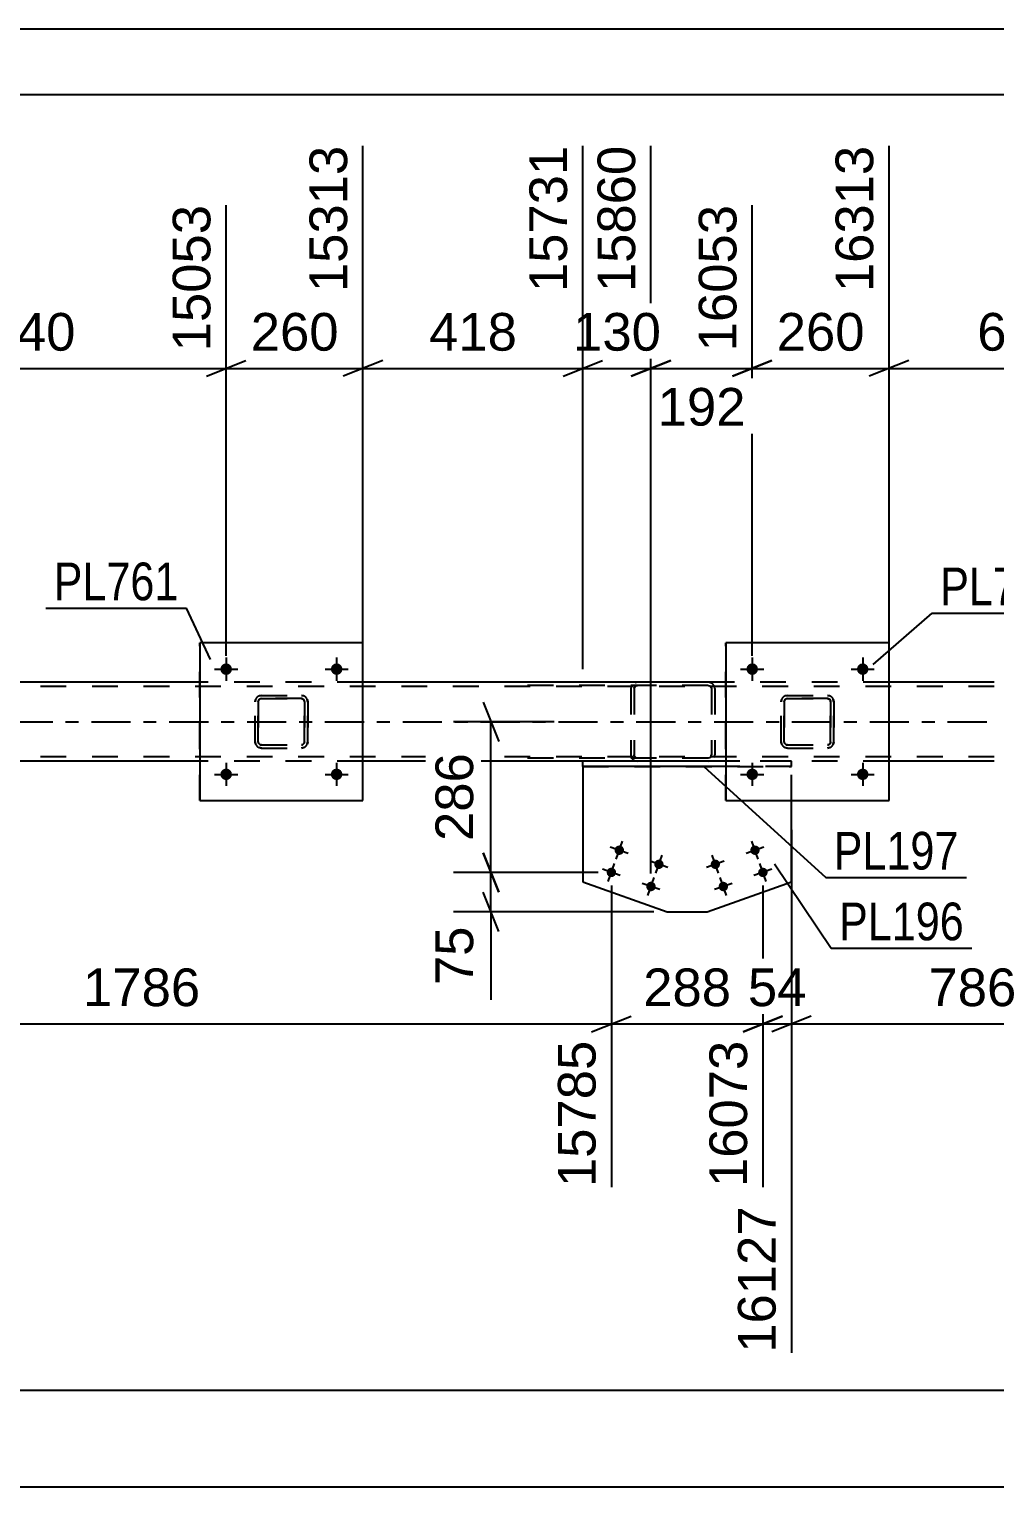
# Model space of a CAD drawing. Header units: millimetres. Extents: x -121 to 720, y -404 to 190.
# Drawn here: x 565.1 to 638.6, y 79.6 to 190.5 of the extents above; entities that cross this region are included whole.
import ezdxf

# ---------------------------------------------------------------- set-up
doc = ezdxf.new("R2010")
doc.units = ezdxf.units.MM
doc.linetypes.add('DXK_LINE_DOT2', pattern=[3.9198, 1.9599, -1.9599])
doc.linetypes.add('DXK_LINE_DOT3', pattern=[5.9187, 2.979, -0.9799, 0.9799, -0.9799])
doc.styles.add('Arial', font='ARIAL.TTF', dxfattribs={"height": 0.2})
doc.styles.add('Arial Narrow', font='ARIALN.TTF', dxfattribs={"height": 0.2})

# ---------------------------------------------------------------- blocks, each defined once
blk = doc.blocks.new('Unknown-318886794-1117')
at = {"color": 5, "linetype": 'Continuous'}
for p, q in [((719.87, 190.49), (-121.13, 190.49)), ((714.87, 185.49), (-116.13, 185.49))]:
    blk.add_line(p, q, dxfattribs=at)
blk = doc.blocks.new('Bolt-318886794-2154 - 1713')
at = {"linetype": 'Continuous'}
for points in [[(620.56, 133.82, -1), (619.68, 133.82, -1)], [(628.96, 133.82, -1), (628.08, 133.82, -1)]]:
    blk.add_hatch(color=1, dxfattribs=at).paths.add_polyline_path(points)
at = {"color": 1, "linetype": 'Continuous'}
for p, q in [((620.12, 134.7), (620.12, 132.94)), ((628.52, 134.7), (628.52, 132.94)), ((619.24, 133.82), (621, 133.82)), ((627.64, 133.82), (629.4, 133.82))]:
    blk.add_line(p, q, dxfattribs=at)
blk = doc.blocks.new('Part-318886794-1800 - 1713')
at = {"color": 2, "linetype": 'Continuous'}
for p, q in [((578.12, 140.82), (550.52, 140.82)), ((618.12, 140.82), (590.52, 140.82)), ((638.52, 140.82), (630.52, 140.82)), ((578.12, 134.82), (550.52, 134.82)), ((607.24, 134.82), (590.52, 134.82)), ((638.52, 134.82), (630.52, 134.82))]:
    blk.add_line(p, q, dxfattribs=at)
at = {"color": 7, "linetype": 'DXK_LINE_DOT2'}
for p, q in [((590.52, 140.82), (578.12, 140.82)), ((630.52, 140.82), (618.12, 140.82)), ((638.52, 140.5), (-22, 140.5)), ((638.52, 135.14), (-22, 135.14)), ((590.52, 134.82), (578.12, 134.82)), ((630.52, 134.82), (607.24, 134.82))]:
    blk.add_line(p, q, dxfattribs=at)
at = {"color": 7, "linetype": 'DXK_LINE_DOT3'}
blk.add_line((-22, 137.82), (638.52, 137.82), dxfattribs=at)
blk = doc.blocks.new('Bolt-318886794-2144 - 1713')
at = {"linetype": 'Continuous'}
for points in [[(580.56, 133.82, -1), (579.68, 133.82, -1)], [(588.96, 133.82, -1), (588.08, 133.82, -1)]]:
    blk.add_hatch(color=1, dxfattribs=at).paths.add_polyline_path(points)
at = {"color": 1, "linetype": 'Continuous'}
for p, q in [((580.12, 134.7), (580.12, 132.94)), ((588.52, 134.7), (588.52, 132.94)), ((579.24, 133.82), (581, 133.82)), ((587.64, 133.82), (589.4, 133.82))]:
    blk.add_line(p, q, dxfattribs=at)
blk = doc.blocks.new('Part-318886794-1918 - 1713')
at = {"color": 2, "linetype": 'Continuous'}
for p, q in [((607.24, 134.42), (607.24, 125.64)), ((623.1, 125.64), (623.1, 131.82)), ((607.24, 125.64), (613.65, 123.37)), ((616.69, 123.37), (623.1, 125.64)), ((613.65, 123.37), (616.69, 123.37))]:
    blk.add_line(p, q, dxfattribs=at)
at = {"color": 7, "linetype": 'DXK_LINE_DOT2'}
for p, q in [((623.1, 134.42), (607.24, 134.42)), ((623.1, 131.82), (623.1, 134.42))]:
    blk.add_line(p, q, dxfattribs=at)
blk = doc.blocks.new('Bolt-318886794-2153 - 1713')
at = {"linetype": 'Continuous'}
for points in [[(620.56, 141.82, -1), (619.68, 141.82, -1)], [(628.96, 141.82, -1), (628.08, 141.82, -1)]]:
    blk.add_hatch(color=1, dxfattribs=at).paths.add_polyline_path(points)
at = {"color": 1, "linetype": 'Continuous'}
for p, q in [((620.12, 142.7), (620.12, 140.94)), ((628.52, 142.7), (628.52, 140.94)), ((619.24, 141.82), (621, 141.82)), ((627.64, 141.82), (629.4, 141.82))]:
    blk.add_line(p, q, dxfattribs=at)
blk = doc.blocks.new('Part-318886794-1993 - 1713')
at = {"color": 2, "linetype": 'Continuous'}
for p, q in [((607.24, 134.82), (607.24, 134.82)), ((618.12, 134.82), (607.24, 134.82)), ((607.24, 134.42), (607.24, 134.82)), ((618.12, 134.42), (607.24, 134.42))]:
    blk.add_line(p, q, dxfattribs=at)
at = {"color": 7, "linetype": 'DXK_LINE_DOT2'}
for p, q in [((623.1, 134.82), (607.24, 134.82)), ((607.24, 134.42), (623.1, 134.42)), ((623.1, 134.82), (618.12, 134.82)), ((623.1, 134.42), (618.12, 134.42)), ((623.1, 134.42), (623.1, 134.82))]:
    blk.add_line(p, q, dxfattribs=at)
blk = doc.blocks.new('Part-318886794-2007 - 1713')
at = {"color": 7, "linetype": 'DXK_LINE_DOT2'}
for p, q in [((616.76, 140.82), (602.85, 140.82)), ((611.4, 140.82), (611.2, 140.78)), ((616.95, 140.78), (616.76, 140.82)), ((616.76, 140.58), (602.85, 140.58)), ((610.92, 140.5), (610.88, 140.34)), ((610.88, 140.34), (610.88, 135.3)), ((610.92, 140.52), (610.92, 140.5)), ((611.14, 140.34), (611.16, 140.43)), ((611.14, 140.34), (611.14, 135.3)), ((611.16, 140.43), (611.22, 140.51)), ((611.22, 140.51), (611.3, 140.56)), ((611.3, 140.56), (611.4, 140.58)), ((616.76, 140.58), (616.86, 140.56)), ((616.86, 140.56), (616.94, 140.51)), ((616.94, 140.51), (617, 140.43)), ((617, 140.43), (617.01, 140.34)), ((617.01, 140.34), (617.01, 135.3)), ((617.24, 140.5), (617.23, 140.52)), ((617.27, 140.34), (617.24, 140.5)), ((617.27, 140.34), (617.27, 135.3)), ((610.88, 135.3), (610.9, 135.21)), ((611.15, 135.23), (611.14, 135.3)), ((617, 135.23), (617.01, 135.3)), ((617.25, 135.21), (617.27, 135.3)), ((616.76, 135.06), (602.85, 135.06)), ((616.76, 134.82), (602.85, 134.82)), ((610.9, 135.21), (610.92, 135.11)), ((611.16, 135.2), (611.15, 135.23)), ((611.22, 135.13), (611.16, 135.2)), ((611.2, 134.85), (611.4, 134.82)), ((611.3, 135.07), (611.22, 135.13)), ((611.4, 135.06), (611.3, 135.07)), ((616.86, 135.07), (616.76, 135.06)), ((616.76, 134.82), (616.95, 134.85)), ((616.94, 135.13), (616.86, 135.07)), ((617, 135.2), (616.94, 135.13)), ((617, 135.2), (617, 135.23)), ((617.23, 135.11), (617.25, 135.21))]:
    blk.add_line(p, q, dxfattribs=at)
for centre, start, end in [((616.78, 140.32), 24.3199, 69.2417), ((611.38, 135.32), 204.3199, 249.2417)]:
    blk.add_arc(centre, 0.496, start, end, dxfattribs=at)
blk = doc.blocks.new('Part-318886794-2050 - 1713')
at = {"color": 7, "linetype": 'DXK_LINE_DOT2'}
for p, q in [((622.61, 139.78), (622.8, 139.82)), ((622.8, 139.82), (622.61, 139.78)), ((622.8, 139.82), (625.84, 139.82)), ((622.8, 139.82), (622.8, 139.82)), ((622.8, 139.82), (625.84, 139.82)), ((625.84, 139.82), (625.84, 139.82)), ((625.84, 139.82), (626.02, 139.78)), ((626.02, 139.78), (625.84, 139.82)), ((622.32, 139.34), (622.35, 139.52)), ((622.35, 139.52), (622.32, 139.34)), ((622.32, 136.3), (622.32, 139.34)), ((622.32, 139.34), (622.32, 139.34)), ((622.32, 136.3), (622.32, 139.34)), ((622.56, 139.34), (622.58, 139.43)), ((622.58, 139.43), (622.56, 139.34)), ((622.56, 136.3), (622.56, 139.34)), ((622.56, 139.34), (622.56, 139.34)), ((622.56, 139.34), (622.56, 136.3)), ((622.58, 139.43), (622.63, 139.51)), ((622.63, 139.51), (622.58, 139.43)), ((622.63, 139.51), (622.7, 139.56)), ((622.7, 139.56), (622.63, 139.51)), ((622.7, 139.56), (622.8, 139.58)), ((622.8, 139.58), (622.7, 139.56)), ((622.8, 139.58), (625.84, 139.58)), ((622.8, 139.58), (622.8, 139.58)), ((625.84, 139.58), (622.8, 139.58)), ((625.84, 139.58), (625.84, 139.58)), ((625.84, 139.58), (625.93, 139.56)), ((625.93, 139.56), (625.84, 139.58)), ((625.93, 139.56), (626.01, 139.51)), ((626.01, 139.51), (625.93, 139.56)), ((626.01, 139.51), (626.06, 139.43)), ((626.06, 139.43), (626.01, 139.51)), ((626.06, 139.43), (626.08, 139.34)), ((626.08, 139.34), (626.06, 139.43)), ((626.08, 136.3), (626.08, 139.34)), ((626.08, 139.34), (626.08, 139.34)), ((626.08, 139.34), (626.08, 136.3)), ((626.28, 139.52), (626.32, 139.34)), ((626.32, 139.34), (626.28, 139.52)), ((626.32, 136.3), (626.32, 139.34)), ((626.32, 139.34), (626.32, 139.34)), ((626.32, 139.34), (626.32, 136.3)), ((622.32, 136.3), (622.32, 136.3)), ((622.35, 136.11), (622.32, 136.3)), ((622.32, 136.3), (622.35, 136.11)), ((622.56, 136.3), (622.56, 136.3)), ((622.58, 136.2), (622.56, 136.3)), ((622.56, 136.3), (622.58, 136.2)), ((622.63, 136.13), (622.58, 136.2)), ((622.58, 136.2), (622.63, 136.13)), ((622.8, 135.82), (622.61, 135.85)), ((622.61, 135.85), (622.8, 135.82)), ((622.7, 136.07), (622.63, 136.13)), ((622.63, 136.13), (622.7, 136.07)), ((622.8, 136.06), (622.7, 136.07)), ((622.7, 136.07), (622.8, 136.06)), ((622.8, 136.06), (625.84, 136.06)), ((622.8, 136.06), (622.8, 136.06)), ((622.8, 136.06), (625.84, 136.06)), ((622.8, 135.82), (625.84, 135.82)), ((622.8, 135.82), (622.8, 135.82)), ((622.8, 135.82), (625.84, 135.82)), ((625.93, 136.07), (625.84, 136.06)), ((625.84, 136.06), (625.93, 136.07)), ((625.84, 136.06), (625.84, 136.06)), ((626.02, 135.85), (625.84, 135.82)), ((625.84, 135.82), (626.02, 135.85)), ((625.84, 135.82), (625.84, 135.82)), ((626.01, 136.13), (625.93, 136.07)), ((625.93, 136.07), (626.01, 136.13)), ((626.06, 136.2), (626.01, 136.13)), ((626.01, 136.13), (626.06, 136.2)), ((626.08, 136.3), (626.06, 136.2)), ((626.06, 136.2), (626.08, 136.3)), ((626.08, 136.3), (626.08, 136.3)), ((626.32, 136.3), (626.28, 136.11)), ((626.28, 136.11), (626.32, 136.3)), ((626.32, 136.3), (626.32, 136.3))]:
    blk.add_line(p, q, dxfattribs=at)
at = {"color": 7, "linetype": 'DXK_LINE_DOT3'}
blk.add_line((624.32, 137.82), (624.32, 137.82), dxfattribs=at)
at = {"color": 7, "linetype": 'DXK_LINE_DOT2'}
for centre, start, end in [((622.8, 139.34), 112.5, 157.5), ((622.8, 139.34), 112.5, 157.5), ((625.84, 139.34), 22.5, 67.5), ((625.84, 139.34), 22.5, 67.5), ((622.8, 136.3), 202.5, 247.5), ((622.8, 136.3), 202.5, 247.5), ((625.84, 136.3), 292.5, 337.5), ((625.84, 136.3), 292.5, 337.5)]:
    blk.add_arc(centre, 0.48, start, end, dxfattribs=at)
blk = doc.blocks.new('Part-318886794-2055 - 1713')
at = {"color": 2, "linetype": 'Continuous'}
for p, q in [((578.12, 143.82), (578.12, 131.82)), ((590.52, 143.82), (578.12, 143.82)), ((590.52, 131.82), (590.52, 143.82)), ((578.12, 131.82), (590.52, 131.82))]:
    blk.add_line(p, q, dxfattribs=at)
at = {"color": 7, "linetype": 'DXK_LINE_DOT2'}
for p, q in [((578.12, 131.82), (578.12, 143.82)), ((590.52, 131.82), (590.52, 143.82))]:
    blk.add_line(p, q, dxfattribs=at)
blk = doc.blocks.new('Part-318886794-2056 - 1713')
at = {"color": 7, "linetype": 'DXK_LINE_DOT2'}
for p, q in [((582.62, 139.78), (582.8, 139.82)), ((582.8, 139.82), (582.62, 139.78)), ((582.8, 139.82), (585.84, 139.82)), ((582.8, 139.82), (582.8, 139.82)), ((582.8, 139.82), (585.84, 139.82)), ((585.84, 139.82), (585.84, 139.82)), ((585.84, 139.82), (586.03, 139.78)), ((586.03, 139.78), (585.84, 139.82)), ((582.32, 139.34), (582.36, 139.52)), ((582.36, 139.52), (582.32, 139.34)), ((582.32, 136.3), (582.32, 139.34)), ((582.32, 139.34), (582.32, 139.34)), ((582.32, 136.3), (582.32, 139.34)), ((582.56, 139.34), (582.58, 139.43)), ((582.58, 139.43), (582.56, 139.34)), ((582.56, 136.3), (582.56, 139.34)), ((582.56, 139.34), (582.56, 139.34)), ((582.56, 139.34), (582.56, 136.3)), ((582.58, 139.43), (582.63, 139.51)), ((582.63, 139.51), (582.58, 139.43)), ((582.63, 139.51), (582.71, 139.56)), ((582.71, 139.56), (582.63, 139.51)), ((582.71, 139.56), (582.8, 139.58)), ((582.8, 139.58), (582.71, 139.56)), ((582.8, 139.58), (585.84, 139.58)), ((582.8, 139.58), (582.8, 139.58)), ((585.84, 139.58), (582.8, 139.58)), ((585.84, 139.58), (585.84, 139.58)), ((585.84, 139.58), (585.93, 139.56)), ((585.93, 139.56), (585.84, 139.58)), ((585.93, 139.56), (586.01, 139.51)), ((586.01, 139.51), (585.93, 139.56)), ((586.01, 139.51), (586.06, 139.43)), ((586.06, 139.43), (586.01, 139.51)), ((586.06, 139.43), (586.08, 139.34)), ((586.08, 139.34), (586.06, 139.43)), ((586.08, 136.3), (586.08, 139.34)), ((586.08, 139.34), (586.08, 139.34)), ((586.08, 139.34), (586.08, 136.3)), ((586.29, 139.52), (586.32, 139.34)), ((586.32, 139.34), (586.29, 139.52)), ((586.32, 136.3), (586.32, 139.34)), ((586.32, 139.34), (586.32, 139.34)), ((586.32, 139.34), (586.32, 136.3)), ((582.32, 136.3), (582.32, 136.3)), ((582.36, 136.11), (582.32, 136.3)), ((582.32, 136.3), (582.36, 136.11)), ((582.56, 136.3), (582.56, 136.3)), ((582.58, 136.2), (582.56, 136.3)), ((582.56, 136.3), (582.58, 136.2)), ((582.63, 136.13), (582.58, 136.2)), ((582.58, 136.2), (582.63, 136.13)), ((582.8, 135.82), (582.62, 135.85)), ((582.62, 135.85), (582.8, 135.82)), ((582.71, 136.07), (582.63, 136.13)), ((582.63, 136.13), (582.71, 136.07)), ((582.8, 136.06), (582.71, 136.07)), ((582.71, 136.07), (582.8, 136.06)), ((582.8, 136.06), (585.84, 136.06)), ((582.8, 136.06), (582.8, 136.06)), ((582.8, 136.06), (585.84, 136.06)), ((582.8, 135.82), (585.84, 135.82)), ((582.8, 135.82), (582.8, 135.82)), ((582.8, 135.82), (585.84, 135.82)), ((585.93, 136.07), (585.84, 136.06)), ((585.84, 136.06), (585.93, 136.07)), ((585.84, 136.06), (585.84, 136.06)), ((586.03, 135.85), (585.84, 135.82)), ((585.84, 135.82), (586.03, 135.85)), ((585.84, 135.82), (585.84, 135.82)), ((586.01, 136.13), (585.93, 136.07)), ((585.93, 136.07), (586.01, 136.13)), ((586.06, 136.2), (586.01, 136.13)), ((586.01, 136.13), (586.06, 136.2)), ((586.08, 136.3), (586.06, 136.2)), ((586.06, 136.2), (586.08, 136.3)), ((586.08, 136.3), (586.08, 136.3)), ((586.32, 136.3), (586.29, 136.11)), ((586.29, 136.11), (586.32, 136.3)), ((586.32, 136.3), (586.32, 136.3))]:
    blk.add_line(p, q, dxfattribs=at)
at = {"color": 7, "linetype": 'DXK_LINE_DOT3'}
blk.add_line((584.32, 137.82), (584.32, 137.82), dxfattribs=at)
at = {"color": 7, "linetype": 'DXK_LINE_DOT2'}
for centre, start, end in [((582.8, 139.34), 112.5, 157.5), ((582.8, 139.34), 112.5, 157.5), ((585.84, 139.34), 22.5, 67.5), ((585.84, 139.34), 22.5, 67.5), ((582.8, 136.3), 202.5, 247.5), ((582.8, 136.3), 202.5, 247.5), ((585.84, 136.3), 292.5, 337.5), ((585.84, 136.3), 292.5, 337.5)]:
    blk.add_arc(centre, 0.48, start, end, dxfattribs=at)
blk = doc.blocks.new('Part-318886794-2090 - 1713')
at = {"color": 2, "linetype": 'Continuous'}
for p, q in [((618.12, 143.82), (618.12, 131.82)), ((630.52, 143.82), (618.12, 143.82)), ((630.52, 131.82), (630.52, 143.82)), ((618.12, 131.82), (630.52, 131.82))]:
    blk.add_line(p, q, dxfattribs=at)
at = {"color": 7, "linetype": 'DXK_LINE_DOT2'}
for p, q in [((618.12, 131.82), (618.12, 143.82)), ((630.52, 131.82), (630.52, 143.82))]:
    blk.add_line(p, q, dxfattribs=at)
blk = doc.blocks.new('Bolt-318886794-2102 - 1713')
at = {"linetype": 'Continuous'}
for points in [[(609.67, 128.17, -1), (610.35, 127.93, -1)], [(609.07, 126.48, -1), (609.75, 126.24, -1)], [(612.69, 127.1, -1), (613.36, 126.86, -1)], [(612.08, 125.41, -1), (612.76, 125.17, -1)]]:
    blk.add_hatch(color=1, dxfattribs=at).paths.add_polyline_path(points)
at = {"color": 1, "linetype": 'Continuous'}
for p, q in [((609.77, 127.37), (610.25, 128.73)), ((610.69, 127.81), (609.33, 128.29)), ((612.78, 126.31), (613.27, 127.66)), ((610.09, 126.12), (608.73, 126.6)), ((609.17, 125.68), (609.65, 127.04)), ((613.7, 126.74), (612.35, 127.22)), ((613.1, 125.05), (611.74, 125.53)), ((612.18, 124.61), (612.66, 125.97))]:
    blk.add_line(p, q, dxfattribs=at)
blk = doc.blocks.new('Bolt-318886794-2103 - 1713')
at = {"linetype": 'Continuous'}
for points in [[(619.99, 127.93, -1), (620.67, 128.17, -1)], [(616.98, 126.86, -1), (617.65, 127.1, -1)], [(620.59, 126.24, -1), (621.27, 126.48, -1)], [(617.58, 125.17, -1), (618.26, 125.41, -1)]]:
    blk.add_hatch(color=1, dxfattribs=at).paths.add_polyline_path(points)
at = {"color": 1, "linetype": 'Continuous'}
for p, q in [((620.57, 127.37), (620.09, 128.73)), ((617.56, 126.31), (617.07, 127.66)), ((621.01, 128.29), (619.65, 127.81)), ((617.99, 127.22), (616.64, 126.74)), ((621.61, 126.6), (620.25, 126.12)), ((621.17, 125.68), (620.69, 127.04)), ((618.6, 125.53), (617.24, 125.05)), ((618.16, 124.61), (617.68, 125.97))]:
    blk.add_line(p, q, dxfattribs=at)
blk = doc.blocks.new('Bolt-318886794-2143 - 1713')
at = {"linetype": 'Continuous'}
for points in [[(580.56, 141.82, -1), (579.68, 141.82, -1)], [(588.96, 141.82, -1), (588.08, 141.82, -1)]]:
    blk.add_hatch(color=1, dxfattribs=at).paths.add_polyline_path(points)
at = {"color": 1, "linetype": 'Continuous'}
for p, q in [((580.12, 142.7), (580.12, 140.94)), ((588.52, 142.7), (588.52, 140.94)), ((579.24, 141.82), (581, 141.82)), ((587.64, 141.82), (589.4, 141.82))]:
    blk.add_line(p, q, dxfattribs=at)
blk = doc.blocks.new('StraightDimension-318886794-3232 - 1713')
at = {"color": 7, "linetype": 'Continuous'}
for p, q in [((550.52, 141.82), (550.52, 181.61)), ((580.12, 142.82), (580.12, 177.11)), ((552.02, 165.29), (549.02, 164.09)), ((578.62, 164.09), (581.62, 165.29)), ((550.52, 164.69), (580.12, 164.69))]:
    blk.add_line(p, q, dxfattribs=at)
at = {"color": 0}
blk.add_wipeout([(569.25, 165.44), (569.25, 169.64), (561.38, 169.64), (561.38, 165.44)], dxfattribs=at)
at = {"color": 3, "style": 'Arial'}
blk.add_text('740', height=2.865, dxfattribs=at).set_placement((561.98, 166.04))
at = {"color": 0, "linetype": 'Continuous'}
blk.add_wipeout([(579.52, 177.71), (575.32, 177.71), (575.32, 165.39), (579.52, 165.39)], dxfattribs=at)
at = {"color": 3, "linetype": 'Continuous', "style": 'Arial'}
blk.add_text('15053', height=2.865, rotation=90.0002, dxfattribs=at).set_placement((578.92, 165.99))
blk = doc.blocks.new('StraightDimension-318886794-3251 - 1713')
at = {"color": 7, "linetype": 'Continuous'}
for p, q in [((630.52, 141.82), (630.52, 181.61)), ((650.62, 141.82), (650.62, 177.11)), ((632.02, 165.29), (629.02, 164.09)), ((649.12, 164.09), (652.12, 165.29)), ((630.52, 164.69), (650.62, 164.69))]:
    blk.add_line(p, q, dxfattribs=at)
at = {"color": 0}
blk.add_wipeout([(644.5, 165.44), (644.5, 169.64), (636.63, 169.64), (636.63, 165.44)], dxfattribs=at)
at = {"color": 3, "style": 'Arial'}
blk.add_text('600', height=2.865, dxfattribs=at).set_placement((637.23, 166.04))
at = {"color": 0, "linetype": 'Continuous'}
blk.add_wipeout([(650.02, 177.71), (645.82, 177.71), (645.82, 165.39), (650.02, 165.39)], dxfattribs=at)
at = {"color": 3, "linetype": 'Continuous', "style": 'Arial'}
blk.add_text('16913', height=2.865, rotation=90.0002, dxfattribs=at).set_placement((649.42, 165.99))
blk = doc.blocks.new('StraightDimension-318886794-2461 - 1713')
at = {"color": 7, "linetype": 'Continuous'}
blk.add_line((-22, 86.98), (650.62, 86.98), dxfattribs=at)
blk = doc.blocks.new('StraightDimension-318886794-2529 - 1713')
at = {"color": 7, "linetype": 'Continuous'}
for p, q in [((599.65, 139.32), (600.85, 136.32)), ((605.05, 137.82), (597.4, 137.82)), ((600.25, 126.36), (600.25, 137.82)), ((600.85, 124.86), (599.65, 127.86)), ((608.41, 126.36), (597.4, 126.36))]:
    blk.add_line(p, q, dxfattribs=at)
at = {"color": 0}
blk.add_wipeout([(599.5, 136.02), (595.3, 136.02), (595.3, 128.15), (599.5, 128.15)], dxfattribs=at)
at = {"color": 3, "style": 'Arial'}
blk.add_text('286', height=2.865, rotation=90.0002, dxfattribs=at).set_placement((598.9, 128.75))
blk = doc.blocks.new('StraightDimension-318886794-2517 - 1713')
at = {"color": 7, "linetype": 'Continuous'}
for p, q in [((599.65, 127.86), (600.85, 124.86)), ((608.41, 126.36), (597.4, 126.36)), ((600.25, 123.37), (600.25, 126.36)), ((600.85, 121.87), (599.65, 124.87)), ((612.65, 123.37), (597.4, 123.37)), ((600.25, 123.37), (600.25, 116.67)), ((600.25, 123.37), (600.25, 116.67))]:
    blk.add_line(p, q, dxfattribs=at)
at = {"color": 0}
blk.add_wipeout([(599.5, 122.84), (595.3, 122.84), (595.3, 117.19), (599.5, 117.19)], dxfattribs=at)
at = {"color": 3, "style": 'Arial'}
blk.add_text('75', height=2.865, rotation=90.0002, dxfattribs=at).set_placement((598.9, 117.79))
blk = doc.blocks.new('StraightDimension-318886794-2342 - 1713')
at = {"color": 7, "linetype": 'Continuous'}
for p, q in [((537.96, 129.4), (537.96, 89.83)), ((609.41, 125.36), (609.41, 102.43)), ((539.46, 115.44), (536.46, 114.24)), ((607.91, 114.24), (610.91, 115.44)), ((537.96, 114.84), (609.41, 114.84))]:
    blk.add_line(p, q, dxfattribs=at)
at = {"color": 0}
blk.add_wipeout([(578.73, 115.59), (578.73, 119.79), (568.64, 119.79), (568.64, 115.59)], dxfattribs=at)
at = {"color": 3, "style": 'Arial'}
blk.add_text('1786', height=2.865, dxfattribs=at).set_placement((569.24, 116.19))
at = {"color": 0, "linetype": 'Continuous'}
blk.add_wipeout([(608.81, 114.14), (604.61, 114.14), (604.61, 101.83), (608.81, 101.83)], dxfattribs=at)
at = {"color": 3, "linetype": 'Continuous', "style": 'Arial'}
blk.add_text('15785', height=2.865, rotation=90.0002, dxfattribs=at).set_placement((608.21, 102.43))
blk = doc.blocks.new('StraightDimension-318886794-2351 - 1713')
at = {"color": 7, "linetype": 'Continuous'}
for p, q in [((609.41, 125.36), (609.41, 102.43)), ((620.93, 125.36), (620.93, 102.43)), ((607.91, 114.24), (610.91, 115.44)), ((622.43, 115.44), (619.43, 114.24)), ((609.41, 114.84), (620.93, 114.84))]:
    blk.add_line(p, q, dxfattribs=at)
at = {"color": 0}
blk.add_wipeout([(619.11, 115.59), (619.11, 119.79), (611.23, 119.79), (611.23, 115.59)], dxfattribs=at)
at = {"color": 0, "linetype": 'Continuous'}
blk.add_wipeout([(620.33, 114.14), (616.13, 114.14), (616.13, 101.83), (620.33, 101.83)], dxfattribs=at)
at = {"color": 3, "style": 'Arial'}
blk.add_text('288', height=2.865, dxfattribs=at).set_placement((611.83, 116.19))
at = {"color": 3, "linetype": 'Continuous', "style": 'Arial'}
blk.add_text('16073', height=2.865, rotation=90.0002, dxfattribs=at).set_placement((619.73, 102.43))
blk = doc.blocks.new('StraightDimension-318886794-2360 - 1713')
at = {"color": 7, "linetype": 'Continuous'}
for p, q in [((623.1, 129.59), (623.1, 89.83)), ((620.93, 125.36), (620.93, 102.43)), ((619.43, 114.24), (622.43, 115.44)), ((624.6, 115.44), (621.6, 114.24)), ((620.93, 114.84), (623.1, 114.84))]:
    blk.add_line(p, q, dxfattribs=at)
at = {"color": 0, "linetype": 'Continuous'}
blk.add_wipeout([(622.5, 101.54), (618.3, 101.54), (618.3, 89.23), (622.5, 89.23)], dxfattribs=at)
at = {"color": 3, "linetype": 'Continuous', "style": 'Arial'}
blk.add_text('16127', height=2.865, rotation=90.0002, dxfattribs=at).set_placement((621.9, 89.83))
at = {"color": 0}
blk.add_wipeout([(624.84, 115.59), (624.84, 119.79), (619.19, 119.79), (619.19, 115.59)], dxfattribs=at)
at = {"color": 3, "style": 'Arial'}
blk.add_text('54', height=2.865, dxfattribs=at).set_placement((619.79, 116.19))
blk = doc.blocks.new('StraightDimension-318886794-2369 - 1713')
at = {"color": 7, "linetype": 'Continuous'}
for p, q in [((650.62, 134.85), (650.62, 102.43)), ((623.1, 129.59), (623.1, 89.83)), ((624.6, 115.44), (621.6, 114.24)), ((649.12, 114.24), (652.12, 115.44)), ((623.1, 114.84), (650.62, 114.84))]:
    blk.add_line(p, q, dxfattribs=at)
at = {"color": 0}
blk.add_wipeout([(640.79, 115.59), (640.79, 119.79), (632.92, 119.79), (632.92, 115.59)], dxfattribs=at)
at = {"color": 3, "style": 'Arial'}
blk.add_text('786', height=2.865, dxfattribs=at).set_placement((633.52, 116.19))
at = {"color": 0, "linetype": 'Continuous'}
blk.add_wipeout([(650.02, 114.14), (645.82, 114.14), (645.82, 101.83), (650.02, 101.83)], dxfattribs=at)
at = {"color": 3, "linetype": 'Continuous', "style": 'Arial'}
blk.add_text('16913', height=2.865, rotation=90.0002, dxfattribs=at).set_placement((649.42, 102.43))
blk = doc.blocks.new('StraightDimension-318886794-2434 - 1713')
at = {"color": 7, "linetype": 'Continuous'}
blk.add_line((-22.8, 79.63), (651.42, 79.63), dxfattribs=at)
blk = doc.blocks.new('StraightDimension-318886794-3262 - 1713')
at = {"color": 7, "linetype": 'Continuous'}
for p, q in [((630.52, 141.82), (630.52, 181.61)), ((620.12, 142.82), (620.12, 177.11)), ((618.62, 164.09), (621.62, 165.29)), ((632.02, 165.29), (629.02, 164.09)), ((620.12, 164.69), (630.52, 164.69))]:
    blk.add_line(p, q, dxfattribs=at)
at = {"color": 0}
blk.add_wipeout([(629.25, 165.44), (629.25, 169.64), (621.38, 169.64), (621.38, 165.44)], dxfattribs=at)
at = {"color": 3, "style": 'Arial'}
blk.add_text('260', height=2.865, dxfattribs=at).set_placement((621.98, 166.04))
at = {"color": 0, "linetype": 'Continuous'}
blk.add_wipeout([(629.92, 182.21), (625.72, 182.21), (625.72, 169.89), (629.92, 169.89)], dxfattribs=at)
at = {"color": 3, "linetype": 'Continuous', "style": 'Arial'}
blk.add_text('16313', height=2.865, rotation=90.0002, dxfattribs=at).set_placement((629.32, 170.49))
blk = doc.blocks.new('StraightDimension-318886794-3277 - 1713')
at = {"color": 7, "linetype": 'Continuous'}
for p, q in [((612.42, 126.29), (612.42, 181.61)), ((620.12, 142.82), (620.12, 177.11)), ((610.92, 164.09), (613.92, 165.29)), ((621.62, 165.29), (618.62, 164.09)), ((612.42, 164.69), (620.12, 164.69))]:
    blk.add_line(p, q, dxfattribs=at)
at = {"color": 0, "linetype": 'Continuous'}
blk.add_wipeout([(619.52, 177.71), (615.32, 177.71), (615.32, 165.39), (619.52, 165.39)], dxfattribs=at)
at = {"color": 0}
blk.add_wipeout([(620.21, 159.74), (620.21, 163.94), (612.33, 163.94), (612.33, 159.74)], dxfattribs=at)
at = {"color": 3, "linetype": 'Continuous', "style": 'Arial'}
blk.add_text('16053', height=2.865, rotation=90.0002, dxfattribs=at).set_placement((618.92, 165.99))
at = {"color": 3, "style": 'Arial'}
blk.add_text('192', height=2.865, dxfattribs=at).set_placement((612.93, 160.34))
blk = doc.blocks.new('StraightDimension-318886794-3289 - 1713')
at = {"color": 7, "linetype": 'Continuous'}
for p, q in [((607.24, 141.82), (607.24, 181.61)), ((612.42, 126.29), (612.42, 181.61)), ((605.74, 164.09), (608.74, 165.29)), ((613.92, 165.29), (610.92, 164.09)), ((607.24, 164.69), (612.42, 164.69))]:
    blk.add_line(p, q, dxfattribs=at)
at = {"color": 0}
blk.add_wipeout([(613.77, 165.44), (613.77, 169.64), (605.9, 169.64), (605.9, 165.44)], dxfattribs=at)
at = {"color": 3, "style": 'Arial'}
blk.add_text('130', height=2.865, dxfattribs=at).set_placement((606.5, 166.04))
at = {"color": 0, "linetype": 'Continuous'}
blk.add_wipeout([(611.82, 182.21), (607.62, 182.21), (607.62, 169.89), (611.82, 169.89)], dxfattribs=at)
at = {"color": 3, "linetype": 'Continuous', "style": 'Arial'}
blk.add_text('15860', height=2.865, rotation=90.0002, dxfattribs=at).set_placement((611.22, 170.49))
blk = doc.blocks.new('StraightDimension-318886794-3305 - 1713')
at = {"color": 7, "linetype": 'Continuous'}
for p, q in [((590.52, 141.82), (590.52, 181.61)), ((607.24, 141.82), (607.24, 181.61)), ((592.02, 165.29), (589.02, 164.09)), ((605.74, 164.09), (608.74, 165.29)), ((590.52, 164.69), (607.24, 164.69))]:
    blk.add_line(p, q, dxfattribs=at)
at = {"color": 0}
blk.add_wipeout([(602.82, 165.44), (602.82, 169.64), (594.95, 169.64), (594.95, 165.44)], dxfattribs=at)
at = {"color": 3, "style": 'Arial'}
blk.add_text('418', height=2.865, dxfattribs=at).set_placement((595.55, 166.04))
at = {"color": 0, "linetype": 'Continuous'}
blk.add_wipeout([(606.64, 182.21), (602.44, 182.21), (602.44, 169.89), (606.64, 169.89)], dxfattribs=at)
at = {"color": 3, "linetype": 'Continuous', "style": 'Arial'}
blk.add_text('15731', height=2.865, rotation=90.0002, dxfattribs=at).set_placement((606.04, 170.49))
blk = doc.blocks.new('StraightDimension-318886794-3328 - 1713')
at = {"color": 7, "linetype": 'Continuous'}
for p, q in [((590.52, 141.82), (590.52, 181.61)), ((580.12, 142.82), (580.12, 177.11)), ((578.62, 164.09), (581.62, 165.29)), ((592.02, 165.29), (589.02, 164.09)), ((580.12, 164.69), (590.52, 164.69))]:
    blk.add_line(p, q, dxfattribs=at)
at = {"color": 0}
blk.add_wipeout([(589.26, 165.44), (589.26, 169.64), (581.39, 169.64), (581.39, 165.44)], dxfattribs=at)
at = {"color": 3, "style": 'Arial'}
blk.add_text('260', height=2.865, dxfattribs=at).set_placement((581.99, 166.04))
at = {"color": 0, "linetype": 'Continuous'}
blk.add_wipeout([(589.92, 182.21), (585.72, 182.21), (585.72, 169.89), (589.92, 169.89)], dxfattribs=at)
at = {"color": 3, "linetype": 'Continuous', "style": 'Arial'}
blk.add_text('15313', height=2.865, rotation=90.0002, dxfattribs=at).set_placement((589.32, 170.49))
blk = doc.blocks.new('Mark-318886794-1914 - 1713')
at = {"color": 30, "linetype": 'Continuous'}
for p, q in [((621.81, 127.02), (626.12, 120.6)), ((626.12, 120.6), (636.82, 120.6))]:
    blk.add_line(p, q, dxfattribs=at)
at = {"color": 0}
blk.add_wipeout([(636.22, 121.2), (636.22, 124.2), (626.72, 124.2), (626.72, 121.2)], dxfattribs=at)
blk.add_wipeout([(636.22, 121.2), (636.22, 124.2), (626.72, 124.2), (626.72, 121.2)], dxfattribs=at)
at = {"color": 3, "style": 'Arial Narrow'}
blk.add_text('PL196', height=2.863, dxfattribs=at).set_placement((626.72, 121.2))
blk = doc.blocks.new('Mark-318886794-1989 - 1713')
at = {"color": 30, "linetype": 'Continuous'}
for p, q in [((616.44, 134.42), (625.71, 125.98)), ((625.71, 125.98), (636.41, 125.98))]:
    blk.add_line(p, q, dxfattribs=at)
at = {"color": 0}
blk.add_wipeout([(635.81, 126.58), (635.81, 129.58), (626.31, 129.58), (626.31, 126.58)], dxfattribs=at)
blk.add_wipeout([(635.81, 126.58), (635.81, 129.58), (626.31, 129.58), (626.31, 126.58)], dxfattribs=at)
at = {"color": 3, "style": 'Arial Narrow'}
blk.add_text('PL197', height=2.863, dxfattribs=at).set_placement((626.31, 126.58))
blk = doc.blocks.new('Mark-318886794-2051 - 1713')
at = {"color": 30, "linetype": 'Continuous'}
for p in [(566.4, 146.46), (578.93, 142.56)]:
    blk.add_line(p, (577.11, 146.46), dxfattribs=at)
at = {"color": 0}
blk.add_wipeout([(576.51, 147.06), (576.51, 150.06), (567, 150.06), (567, 147.06)], dxfattribs=at)
blk.add_wipeout([(576.51, 147.06), (576.51, 150.06), (567, 150.06), (567, 147.06)], dxfattribs=at)
at = {"color": 3, "style": 'Arial Narrow'}
blk.add_text('PL761', height=2.863, dxfattribs=at).set_placement((567, 147.06))
blk = doc.blocks.new('Mark-318886794-2086 - 1713')
at = {"color": 30, "linetype": 'Continuous'}
for p, q in [((629.32, 142.18), (633.81, 146.08)), ((633.81, 146.08), (644.51, 146.08))]:
    blk.add_line(p, q, dxfattribs=at)
at = {"color": 0}
blk.add_wipeout([(643.91, 146.68), (643.91, 149.68), (634.41, 149.68), (634.41, 146.68)], dxfattribs=at)
blk.add_wipeout([(643.91, 146.68), (643.91, 149.68), (634.41, 149.68), (634.41, 146.68)], dxfattribs=at)
at = {"color": 3, "style": 'Arial Narrow'}
blk.add_text('PL761', height=2.863, dxfattribs=at).set_placement((634.41, 146.68))

msp = doc.modelspace()

# ---------------------------------------------------------------- block references
for name in ['Unknown-318886794-1117', 'Part-318886794-2055 - 1713', 'Part-318886794-2090 - 1713', 'Bolt-318886794-2143 - 1713', 'Bolt-318886794-2153 - 1713', 'Part-318886794-1800 - 1713', 'Part-318886794-2007 - 1713', 'Part-318886794-2056 - 1713', 'Part-318886794-2050 - 1713', 'Bolt-318886794-2144 - 1713', 'Part-318886794-1993 - 1713', 'Part-318886794-1918 - 1713', 'Bolt-318886794-2154 - 1713', 'Bolt-318886794-2102 - 1713', 'Bolt-318886794-2103 - 1713']:
    msp.add_blockref(name, (0, 0))

# ---------------------------------------------------------------- next in the draw order: block references
for name in ['StraightDimension-318886794-3232 - 1713', 'StraightDimension-318886794-3251 - 1713', 'StraightDimension-318886794-2461 - 1713']:
    msp.add_blockref(name, (0, 0))

# ---------------------------------------------------------------- next in the draw order: block references
for name in ['StraightDimension-318886794-3262 - 1713', 'StraightDimension-318886794-2529 - 1713']:
    msp.add_blockref(name, (0, 0))

# ---------------------------------------------------------------- next in the draw order: block references
for name in ['Mark-318886794-2086 - 1713', 'StraightDimension-318886794-2517 - 1713']:
    msp.add_blockref(name, (0, 0))

# ---------------------------------------------------------------- next in the draw order: block references
msp.add_blockref('StraightDimension-318886794-2342 - 1713', (0, 0))

# ---------------------------------------------------------------- next in the draw order: block references
msp.add_blockref('StraightDimension-318886794-2351 - 1713', (0, 0))

# ---------------------------------------------------------------- next in the draw order: block references
msp.add_blockref('StraightDimension-318886794-2360 - 1713', (0, 0))

# ---------------------------------------------------------------- next in the draw order: block references
msp.add_blockref('StraightDimension-318886794-2369 - 1713', (0, 0))

# ---------------------------------------------------------------- next in the draw order: block references
msp.add_blockref('StraightDimension-318886794-2434 - 1713', (0, 0))

# ---------------------------------------------------------------- next in the draw order: block references
msp.add_blockref('StraightDimension-318886794-3277 - 1713', (0, 0))

# ---------------------------------------------------------------- next in the draw order: block references
for name in ['StraightDimension-318886794-3289 - 1713', 'Mark-318886794-1914 - 1713']:
    msp.add_blockref(name, (0, 0))

# ---------------------------------------------------------------- next in the draw order: block references
for name in ['StraightDimension-318886794-3305 - 1713', 'Mark-318886794-1989 - 1713']:
    msp.add_blockref(name, (0, 0))

# ---------------------------------------------------------------- next in the draw order: block references
msp.add_blockref('StraightDimension-318886794-3328 - 1713', (0, 0))

# ---------------------------------------------------------------- next in the draw order: block references
msp.add_blockref('Mark-318886794-2051 - 1713', (0, 0))

doc.saveas('drawing.dxf')
